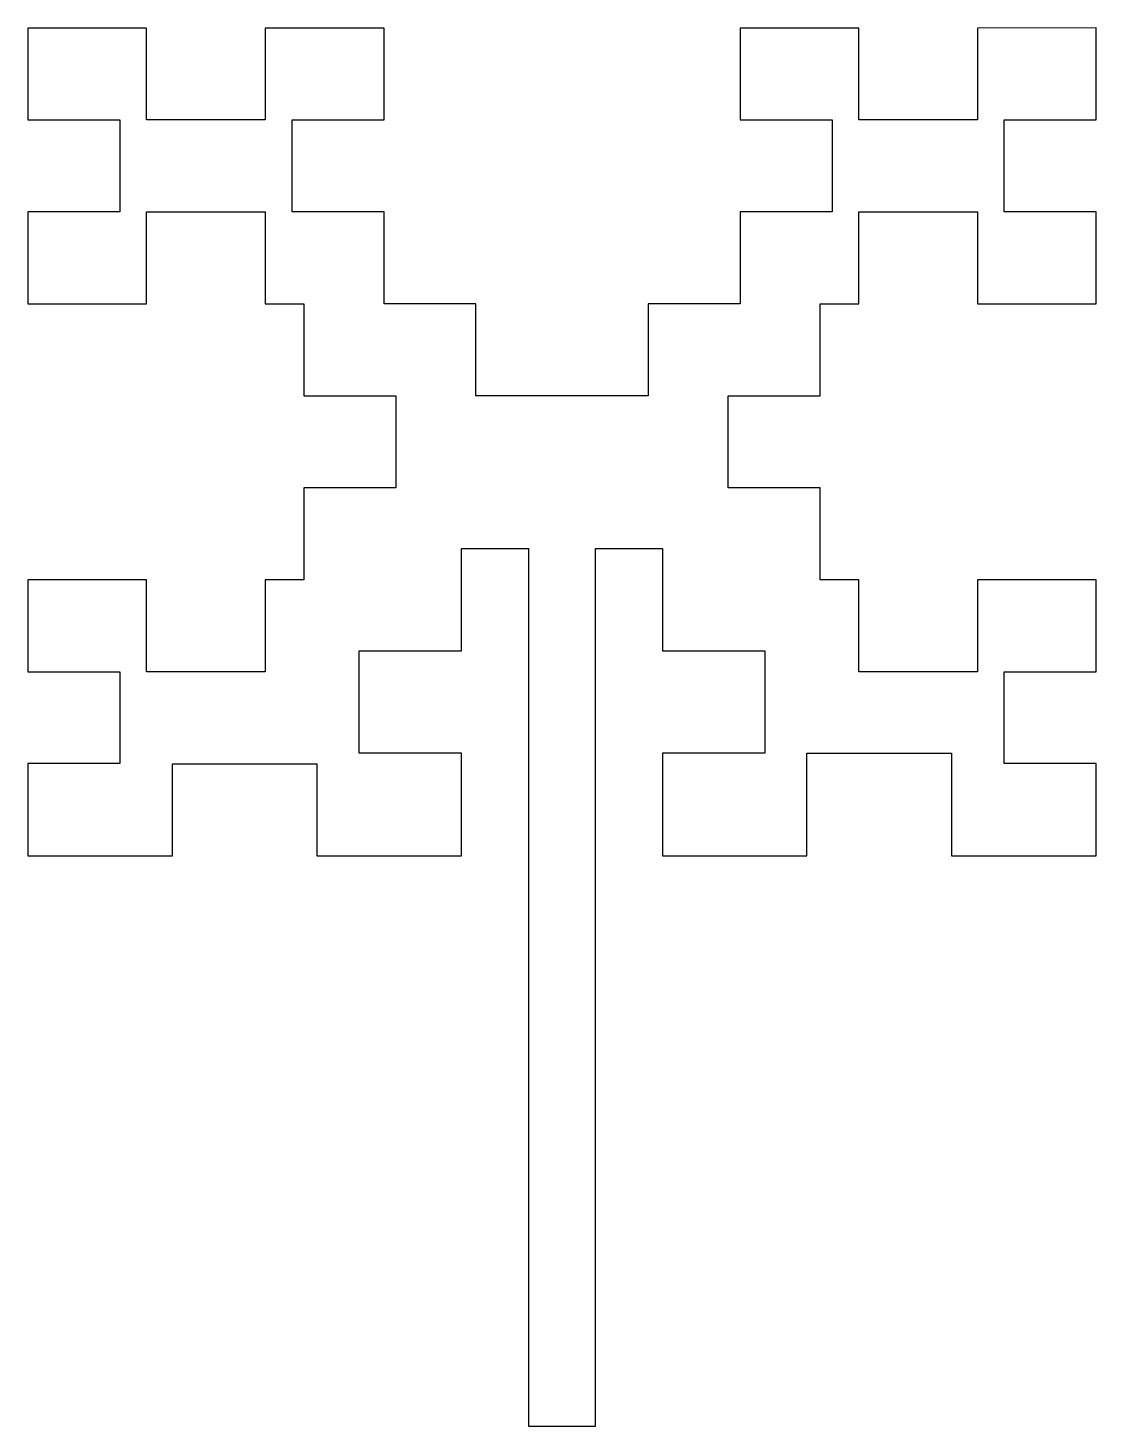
# Model space of a CAD drawing. Extents: x 2432.7 to 2470.8, y 1326.1 to 1375.9.
import ezdxf

# ---------------------------------------------------------------- set-up
doc = ezdxf.new("R2010")
doc.units = 0
doc.layers.get('0').update_dxf_attribs({"linetype": 'CONTINUOUS'})

msp = doc.modelspace()

# ---------------------------------------------------------------- linework, layer by layer
msp.add_lwpolyline([(2452.95, 1326.116), (2452.95, 1357.366), (2455.336, 1357.366), (2455.336, 1353.729), (2458.986, 1353.729), (2458.986, 1350.079), (2455.336, 1350.079), (2455.336, 1346.429), (2460.482, 1346.429), (2460.482, 1350.079), (2465.628, 1350.079), (2465.628, 1346.429), (2470.775, 1346.429), (2470.775, 1349.706), (2467.499, 1349.706), (2467.499, 1352.982), (2470.775, 1352.982), (2470.775, 1356.256), (2466.551, 1356.256), (2466.551, 1352.981), (2462.325, 1352.981), (2462.325, 1356.256), (2460.95, 1356.256), (2460.95, 1359.533), (2457.675, 1359.533), (2457.675, 1362.807), (2460.95, 1362.807), (2460.95, 1366.081), (2462.325, 1366.081), (2462.325, 1369.357), (2466.551, 1369.357), (2466.551, 1366.081), (2470.775, 1366.081), (2470.775, 1369.357), (2467.5, 1369.357), (2467.5, 1372.631), (2470.775, 1372.632), (2470.775, 1375.907), (2466.551, 1375.906), (2466.551, 1372.631), (2462.325, 1372.631), (2462.325, 1375.906), (2458.099, 1375.906), (2458.099, 1372.631), (2461.374, 1372.631), (2461.374, 1369.356), (2458.099, 1369.356), (2458.099, 1366.081), (2454.822, 1366.081), (2454.822, 1362.806), (2448.693, 1362.806), (2448.693, 1366.081), (2445.419, 1366.081), (2445.419, 1369.356), (2442.144, 1369.356), (2442.144, 1372.631), (2445.419, 1372.631), (2445.419, 1375.906), (2441.191, 1375.906), (2441.191, 1372.631), (2436.965, 1372.631), (2436.965, 1375.906), (2432.739, 1375.906), (2432.739, 1372.631), (2436.014, 1372.631), (2436.014, 1369.356), (2436.014, 1369.356), (2432.739, 1369.356), (2432.739, 1366.082), (2436.964, 1366.082), (2436.964, 1369.357), (2441.191, 1369.357), (2441.191, 1366.081), (2442.564, 1366.081), (2442.564, 1362.807), (2445.839, 1362.807), (2445.839, 1359.532), (2442.564, 1359.532), (2442.564, 1356.256), (2441.191, 1356.256), (2441.191, 1352.981), (2436.965, 1352.981), (2436.965, 1356.256), (2432.739, 1356.256), (2432.739, 1352.981), (2436.014, 1352.981), (2436.014, 1349.706), (2432.739, 1349.706), (2432.739, 1346.429), (2437.885, 1346.429), (2437.885, 1349.705), (2443.031, 1349.705), (2443.031, 1346.429), (2448.178, 1346.429), (2448.178, 1350.079), (2444.528, 1350.079), (2444.528, 1353.729), (2448.178, 1353.729), (2448.178, 1357.366), (2450.564, 1357.366), (2450.564, 1326.116), (2452.95, 1326.116), (2452.95, 1357.366)])

doc.saveas('drawing.dxf')
